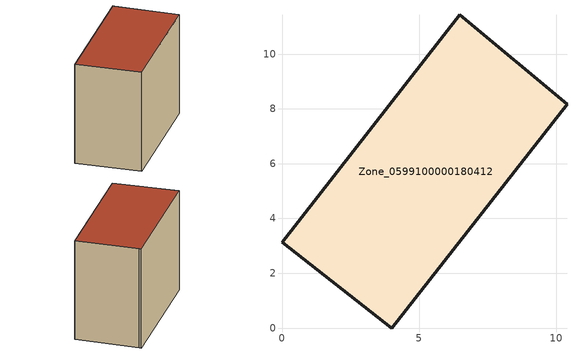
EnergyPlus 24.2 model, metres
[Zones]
Zone_0599100000180412
 floor ground (C_G): 6.6,11.34 10.4,8.17 4,0 0,3.13 6.49,11.43 z3.56
 wall outside (C_F): 10.4,8.17 6.6,11.34 6.49,11.43 0,3.13 4,0 10.4,8.17 z3.56:11.57
 roof outside (C_R): 6.6,11.34 6.49,11.43 0,3.13 4,0 10.4,8.17 z11.57
[BUILDING]
Pand.0599100000180412: North Axis=0; Terrain=City; Loads Convergence Tolerance Value=0.04; Temperature Convergence Tolerance Value=0.4; Solar Distribution=FullExterior; Maximum Number of Warmup Days=25; Minimum Number of Warmup Days=1
[Site:Location]
Rotterdam.The.Hague.AP_ZH_NLD Design_Conditions: Latitude=51.96; Longitude=4.45; Time Zone=1; Elevation=-4.5
[SITE:GROUNDTEMPERATURE:BUILDINGSURFACE]
18, 18, 18, 18, 18, 18, 18, 18, 18, 18, 18, 18
[MATERIAL] Thermal Absorptance=0.9; Solar Absorptance=0.7; Visible Absorptance=0.7
Name | Roughness | Thickness | Conductivity | Density | Specific Heat
G.TI.1975-1991 | MediumSmooth | 0.15 | 0.288461 | 540 | 1210
F.TI.1975-1991 | Rough | 0.3 | 0.230769 | 1920 | 840
R.TI.1975-1991 | MediumRough | 0.2 | 0.153846 | 1500 | 1000
[CONSTRUCTION]
C_G: G.TI.1975-1991
C_F: F.TI.1975-1991
C_R: R.TI.1975-1991
[ZONE]
Zone_0599100000180412: Type=1; Multiplier=1; Ceiling Height=Autocalculate; Volume=Autocalculate; Floor Area=autocalculate; Part of Total Floor Area=Yes
[ZONEINFILTRATION:DESIGNFLOWRATE]
Infil_Zone_0599100000180412: Zone or ZoneList or Space or SpaceList=Zone_0599100000180412; Schedule=AlwaysOn; Design Flow Rate Calculation Method=Flow/Area; Flow Rate per Floor Area=0.003; Constant Term Coefficient=1; Temperature Term Coefficient=0; Velocity Term Coefficient=0; Velocity Squared Term Coefficient=0
[HVACTEMPLATE:ZONE:IDEALLOADSAIRSYSTEM]
Zone_0599100000180412: Maximum Heating Supply Air Temperature=50; Minimum Cooling Supply Air Temperature=13; Maximum Heating Supply Air Humidity Ratio=0.0156; Minimum Cooling Supply Air Humidity Ratio=0.0077; Heating Limit=NoLimit; Cooling Limit=NoLimit; Dehumidification Control Type=ConstantSensibleHeatRatio; Cooling Sensible Heat Ratio=0.7; Dehumidification Setpoint=60; Humidification Control Type=None; Humidification Setpoint=30; Outdoor Air Method=None; Outdoor Air Flow Rate per Person=0.00944; Outdoor Air Flow Rate per Zone Floor Area=0; Outdoor Air Flow Rate per Zone=0; Demand Controlled Ventilation Type=None; Outdoor Air Economizer Type=NoEconomizer; Heat Recovery Type=None; Sensible Heat Recovery Effectiveness=0.7; Latent Heat Recovery Effectiveness=0.65
[ZONECONTROL:THERMOSTAT]
ThermostatControl_Zone_0599100000180412: Zone or ZoneList=Zone_0599100000180412; Control Type Schedule=DualSetpointControlType; Control 1=Thermostat_Zone_0599100000180412; Temperature Difference Between Cutout And Setpoint=0
[THERMOSTATSETPOINT:DUALSETPOINT]
Thermostat_Zone_0599100000180412: Heating Setpoint Temperature Schedule=HeatingSetpoint_Zone_0599100000180412; Cooling Setpoint Temperature Schedule=CoolingSetpoint_Zone_0599100000180412
[SCHEDULE:COMPACT]
HeatingSetpoint_Zone_0599100000180412: Through: 12/31, For: AllDays, Until: 24:00, 21
CoolingSetpoint_Zone_0599100000180412: Through: 12/31, For: AllDays, Until: 24:00, 24
DualSetpointControlType: Through: 12/31, For: AllDays, Until: 24:00, 4
AlwaysOn: Through: 12/31, For: AllDays, Until: 24:00, 1
